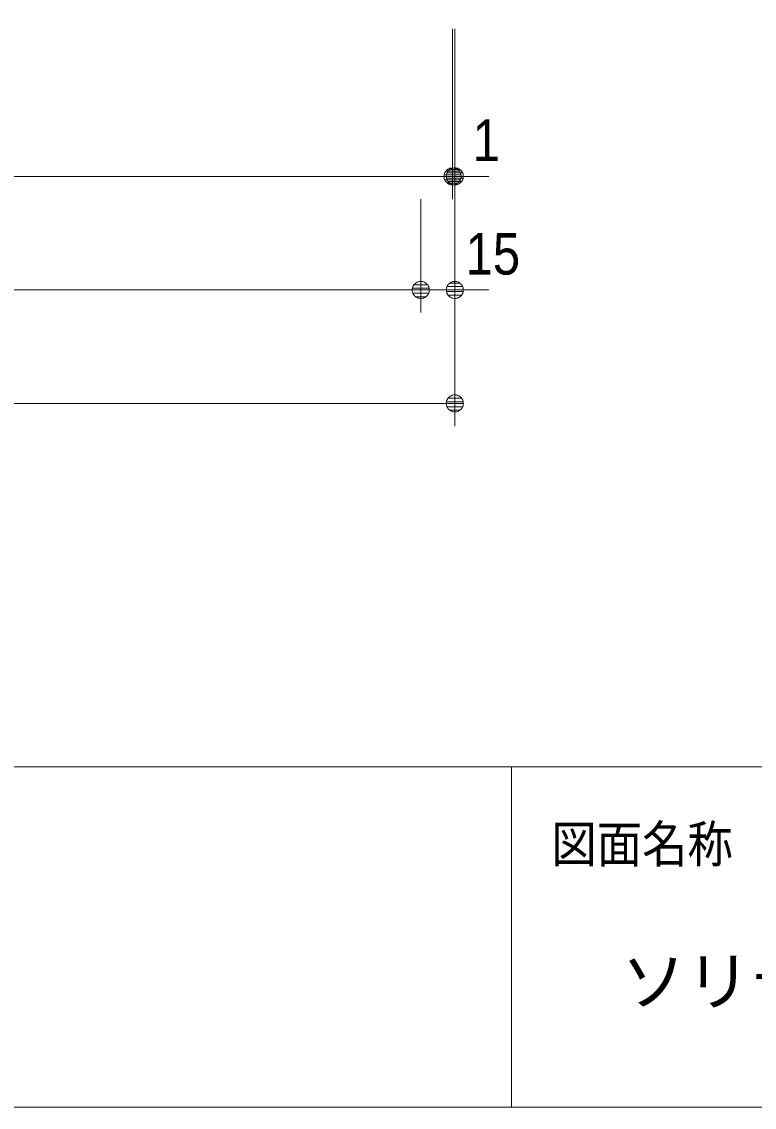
# Model space of a CAD drawing. Units: millimetres, scale not verified. Extents: x -3031 to 3031, y -1522 to 1522.
# Drawn here: x -2184.5 to -1861.9, y -1385 to -906.9 of the extents above; entities that cross this region are included whole.
import ezdxf
from ezdxf.enums import TextEntityAlignment as Align

# ---------------------------------------------------------------- set-up
doc = ezdxf.new("R2010")
doc.units = ezdxf.units.MM
doc.header["$LTSCALE"] = 10
for name, color, linetype, lineweight in [('0-0_1図面枠', 7, 'Continuous', 9), ('0-2_2寸法-1', 7, 'Continuous', 9), ('0-3_0', 7, 'Continuous', 9), ('0-6_2寸法-2', 7, 'Continuous', 9)]:
    doc.layers.add(name, color=color, linetype=linetype, lineweight=lineweight)
doc.styles.add('ＭＳ ゴシック', font='')
doc.styles.add('ＭＳ Ｐゴシック', font='')
doc.styles.get('ＭＳ ゴシック').set_extended_font_data('MS Gothic')
doc.styles.get('ＭＳ Ｐゴシック').set_extended_font_data('MS PGothic')

# ---------------------------------------------------------------- blocks, each defined once
blk = doc.blocks.new('グループ-2')
at = {"layer": '0-0_1図面枠'}
for p, q in [((-20000, -12350), (20000, -12350)), ((-10750, -12350), (-10750, -13850))]:
    blk.add_line(p, q, dxfattribs=at)
blk.add_lwpolyline([(-20000, 13850), (20000, 13850), (20000, -13850), (-20000, -13850)], close=True, dxfattribs=at)
blk = doc.blocks.new('図面枠')
at = {"layer": '0-0_1図面枠'}
blk.add_blockref('グループ-2', (0, 0), dxfattribs=at)
at = {"layer": '0-0_1図面枠', "style": 'ＭＳ ゴシック', "width": 0.9}
blk.add_text('図面名称', height=162.8, dxfattribs=at).set_placement((-10575, -12821), align=Align.BOTTOM_LEFT)
blk = doc.blocks.new('_Dot')
at = {"layer": '0-3_0'}
for p, q in [((-5, 0), (-10, 0)), ((4.89, 1), (-4.89, 1)), ((3.99, 3), (-3.99, 3)), ((4.58, -1.99), (-4.58, -1.99)), ((3, -3.99), (-3, -3.99))]:
    blk.add_line(p, q, dxfattribs=at)
for points in [[(5, 0), (4.96, 0.63), (4.84, 1.24), (4.65, 1.84), (4.38, 2.41), (4.05, 2.94), (3.64, 3.42), (3.19, 3.85), (2.68, 4.22), (2.13, 4.52), (1.55, 4.76), (0.94, 4.91), (0.31, 4.99), (-0.31, 4.99), (-0.94, 4.91), (-1.55, 4.76), (-2.13, 4.52), (-2.68, 4.22), (-3.19, 3.85), (-3.64, 3.42), (-4.05, 2.94), (-4.38, 2.41), (-4.65, 1.84), (-4.84, 1.24), (-4.96, 0.63), (-5, 0), (0, 0)], [(-5, 0), (-4.96, -0.63), (-4.84, -1.24), (-4.65, -1.84), (-4.38, -2.41), (-4.05, -2.94), (-3.64, -3.42), (-3.19, -3.85), (-2.68, -4.22), (-2.13, -4.52), (-1.55, -4.76), (-0.94, -4.91), (-0.31, -4.99), (0.31, -4.99), (0.94, -4.91), (1.55, -4.76), (2.13, -4.52), (2.68, -4.22), (3.19, -3.85), (3.64, -3.42), (4.05, -2.94), (4.38, -2.41), (4.65, -1.84), (4.84, -1.24), (4.96, -0.63), (5, 0), (0, 0)]]:
    blk.add_lwpolyline(points, close=True, dxfattribs=at)

msp = doc.modelspace()

# ---------------------------------------------------------------- linework, layer by layer
at = {"layer": '0-2_2寸法-1'}
for p, q in [((-1994.75, -910), (-1994.75, -985)), ((-2483.25, -975), (-2002.25, -975)), ((-2008.75, -985), (-2008.75, -1035)), ((-2469.25, -1025), (-2016.25, -1025)), ((-1993.75, -1035), (-1993.75, -1085)), ((-2484.25, -1075), (-2001.25, -1075))]:
    msp.add_line(p, q, dxfattribs=at)
at = {"layer": '0-6_2寸法-2'}
for p, q in [((-1994.75, -910), (-1994.75, -985)), ((-1993.75, -910), (-1993.75, -985)), ((-2002.25, -975), (-2009.76, -975)), ((-1994.75, -975), (-1993.75, -975)), ((-1986.25, -975), (-1978.74, -975)), ((-2008.75, -985), (-2008.75, -1035)), ((-1993.75, -985), (-1993.75, -1035)), ((-2016.25, -1025), (-2023.76, -1025)), ((-2008.75, -1025), (-1993.75, -1025)), ((-1986.25, -1025), (-1978.74, -1025))]:
    msp.add_line(p, q, dxfattribs=at)

# ---------------------------------------------------------------- block references
at = {"layer": '0-0_1図面枠', "xscale": 0.1, "yscale": 0.1}
msp.add_blockref('図面枠', (-893.75, 0), dxfattribs=at)
at = {"layer": '0-2_2寸法-1', "xscale": 0.7503418, "yscale": 0.7503418}
for p in [(-1994.75, -975), (-2008.75, -1025), (-1993.75, -1075)]:
    msp.add_blockref('_Dot', p, dxfattribs=at)
at = {"layer": '0-6_2寸法-2', "xscale": 0.7503418, "yscale": 0.7503418}
for p in [(-1994.75, -975), (-2008.75, -1025)]:
    msp.add_blockref('_Dot', p, dxfattribs=at)
at = {"layer": '0-6_2寸法-2', "xscale": 0.7503418, "yscale": 0.7503418, "rotation": 180}
for p in [(-1993.75, -975), (-1993.75, -1025)]:
    msp.add_blockref('_Dot', p, dxfattribs=at)

# ---------------------------------------------------------------- texts
at = {"layer": '0-0_1図面枠', "style": 'ＭＳ ゴシック'}
msp.add_text('ソリディオ W500 フラットタイプ', height=20.92, dxfattribs=at).set_placement((-1920.49, -1346.19), align=Align.BOTTOM_LEFT)
at = {"layer": '0-6_2寸法-2', "style": 'ＭＳ Ｐゴシック', "width": 0.9}
for s, p in [('1', (-1985.88, -973.76)), ('15', (-1989.01, -1023.76))]:
    msp.add_text(s, height=18.33, dxfattribs=at).set_placement(p, align=Align.BOTTOM_LEFT)

doc.saveas('drawing.dxf')
